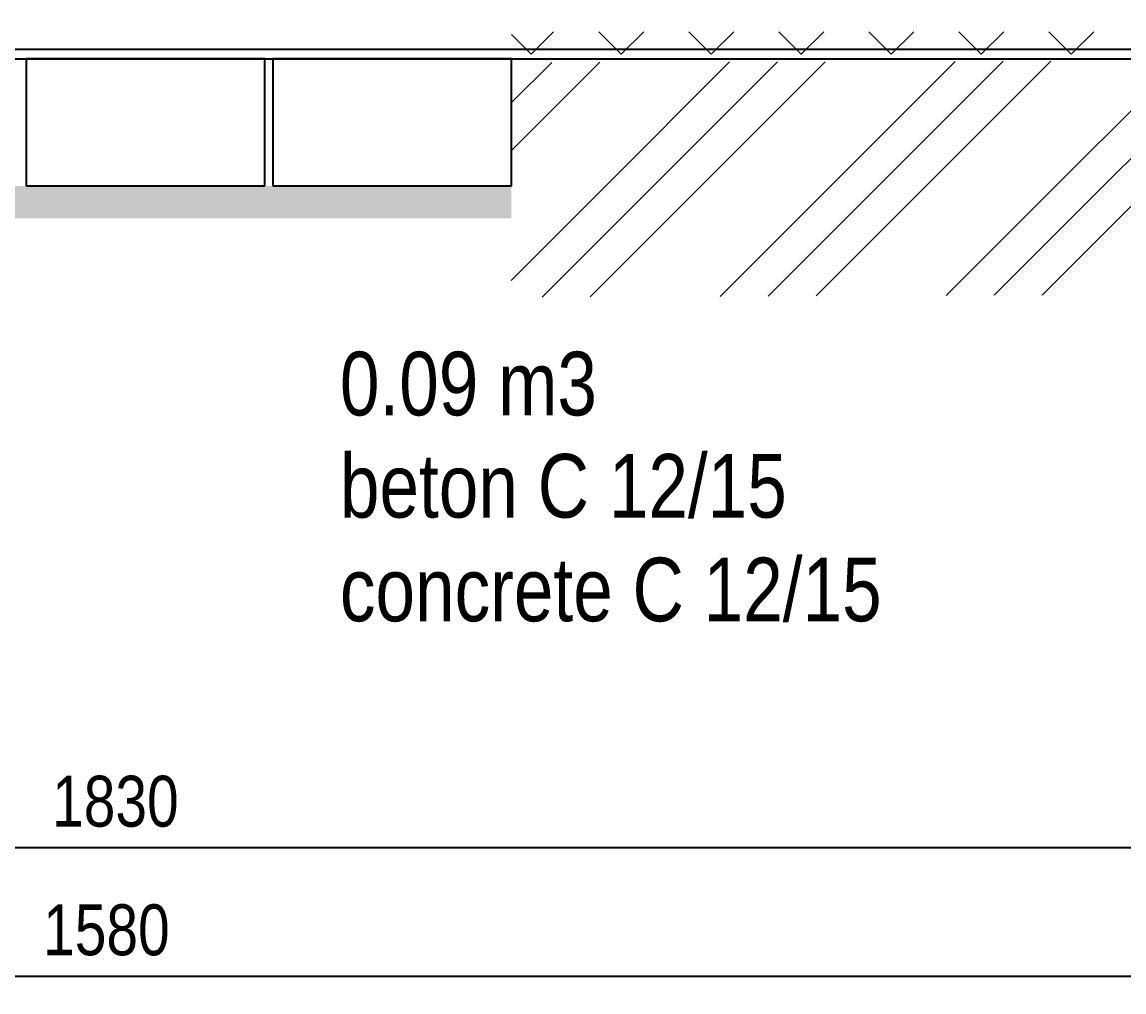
# Model space of a CAD drawing. Header units: millimetres. Extents: x 11758 to 17968, y 3782 to 8272.
# Drawn here: x 13157 to 13849, y 6122 to 6731 of the extents above; entities that cross this region are included whole.
import ezdxf

# ---------------------------------------------------------------- set-up
doc = ezdxf.new("R2010")
doc.units = ezdxf.units.MM
doc.header["$LTSCALE"] = 0.1
doc.layers.add('SRAFY', color=251, linetype='Continuous', lineweight=13)
doc.styles.add('SEACAD_Arial', font='arial.ttf', dxfattribs={"width": 0.8})
doc.dimstyles.new('ISO-25', dxfattribs={"dimtxt": 1.6, "dimasz": 2, "dimexe": 0.5, "dimexo": 1.5, "dimtad": 1, "dimdec": 0, "dimtxsty": 'SEACAD_Arial', "dimcen": 2, "dimadec": 0, "dimazin": 0, "dimtfac": 1, "dimtdec": 0, "dimtmove": 0, "dimatfit": 3, "dimfxl": 1, "dimarcsym": 0})

# ---------------------------------------------------------------- blocks, each defined once
blk = doc.blocks.new('*D4')
at = {"color": 0, "lineweight": -2, "transparency": 16777216}
for p, q in [((12300.24, 6521.37), (12300.24, 6202.46)), ((14130.67, 6493.61), (14130.67, 6202.46)), ((12340.24, 6212.46), (14090.67, 6212.46))]:
    blk.add_line(p, q, dxfattribs=at)
at = {"color": 0, "transparency": 16777216}
for points in [[(12340.24, 6219.13), (12340.24, 6205.8), (12300.24, 6212.46)], [(14090.67, 6219.13), (14090.67, 6205.8), (14130.67, 6212.46)]]:
    blk.add_solid(points, dxfattribs=at)
at = {"layer": 'Defpoints', "color": 0, "transparency": 16777216}
for p in [(12300.24, 6551.37), (14130.67, 6523.61), (14130.67, 6212.46)]:
    blk.add_point(p, dxfattribs=at)
at = {"color": 0, "transparency": 16777216, "insert": (13215.46, 6241.31), "char_height": 32, "attachment_point": 5, "style": 'SEACAD_Arial'}
blk.add_mtext('1830', dxfattribs=at)
blk = doc.blocks.new('*D9')
at = {"color": 0, "lineweight": -2, "transparency": 16777216}
for p, q in [((13999.8, 6308.16), (13999.8, 6121.63)), ((12419.82, 6257.92), (12419.82, 6121.63)), ((12459.82, 6131.63), (13959.8, 6131.63))]:
    blk.add_line(p, q, dxfattribs=at)
at = {"color": 0, "transparency": 16777216}
for points in [[(12459.82, 6138.3), (12459.82, 6124.97), (12419.82, 6131.63)], [(13959.8, 6138.3), (13959.8, 6124.97), (13999.8, 6131.63)]]:
    blk.add_solid(points, dxfattribs=at)
at = {"layer": 'Defpoints', "color": 0, "transparency": 16777216}
for p in [(13999.8, 6338.16), (12419.82, 6287.92), (13999.8, 6131.63)]:
    blk.add_point(p, dxfattribs=at)
at = {"color": 0, "transparency": 16777216, "insert": (13209.81, 6160.47), "char_height": 32, "attachment_point": 5, "style": 'SEACAD_Arial'}
blk.add_mtext('1580', dxfattribs=at)

msp = doc.modelspace()

# ---------------------------------------------------------------- hatches: boundary and pattern name
at = {"layer": 'SRAFY'}
h = msp.add_hatch(dxfattribs=at)
h.set_pattern_fill('TERACO', color=256, scale=20)
h.set_pattern_definition([(45, (6914.72, 1393.59), (-28.28427, 28.28427), [20, -20]), (135, (6971.29, 1393.59), (-28.28427, -28.28427), [20, -20])])
h.paths.add_polyline_path([(13464.37, 6708.25), (13464.37, 6731.28), (14440.46, 6731.28), (14440.46, 6708.26)])
h = msp.add_hatch(dxfattribs=at)
h.set_pattern_fill('GOST_GROUND', color=256, scale=10)
h.set_pattern_definition([(45, (6450.33, 1393.59), (141.4214, -9e-15), [200]), (45, (6480.33, 1393.59), (141.4214, -9e-15), [200]), (45, (6510.33, 1393.59), (141.4214, -9e-15), [200])])
h.paths.add_polyline_path([(13999.79, 6560.57), (13464.11, 6558.26), (13464.5, 6705.83), (14440.46, 6708.24), (14440.46, 6560.84), (14249.8, 6560.84), (14249.8, 6658.18), (13999.79, 6658.17)])
h = msp.add_hatch(dxfattribs=at)
h.set_pattern_fill('AR-SAND', color=256, scale=0.5)
h.set_pattern_definition([(37.5, (5538.856, 1393.591), (-0.800016, 24.47066), [0, -19.304, 0, -21.59, 0, -20.6375]), (7.5, (5538.856, 1393.59), (22.47616, 35.84126), [0, -10.414, 0, -17.399, 0, -6.6675]), (327.5, (5523.235, 1393.591), (39.54962, 0.07186), [0, -6.35, 0, -22.86, 0, -29.845]), (317.5, (5523.235, 1393.59), (38.17782, 11.14647), [0, -3.175, 0, -14.986, 0, -17.145])])
h.paths.add_polyline_path([(12074.3, 6628.25), (12074.3, 6608.29), (12104.83, 6608.25), (12224.81, 6608.08), (12224.81, 6628.25)])
h.paths.add_polyline_path([(13464.3, 6607.9), (13464.3, 6628.25), (12224.81, 6628.25), (12224.81, 6608.08), (12354.81, 6607.9)])

# ---------------------------------------------------------------- linework, layer by layer
for p, q in [((12232.97, 6714.25), (14227.61, 6714.25)), ((12234.52, 6708.25), (14229.16, 6708.25)), ((13464.3, 6708.25), (14440.46, 6708.25))]:
    msp.add_line(p, q)
at = {"color": 7, "linetype": 'Continuous'}
for p, q in [((13309.3, 6708.25), (13159.3, 6708.25)), ((13159.3, 6708.25), (13159.3, 6628.25)), ((13309.3, 6628.25), (13309.3, 6708.25)), ((13464.3, 6708.25), (13314.3, 6708.25)), ((13314.3, 6708.25), (13314.3, 6628.25)), ((13464.3, 6628.25), (13464.3, 6708.25)), ((13159.3, 6628.25), (13309.3, 6628.25)), ((13314.3, 6628.25), (13464.3, 6628.25))]:
    msp.add_line(p, q, dxfattribs=at)

# ---------------------------------------------------------------- texts
at = {"style": 'SEACAD_Arial', "width": 0.8}
for s, p in [('0.09 m3', (13356.53, 6484.04)), ('beton C 12/15', (13356.53, 6419.78)), ('concrete C 12/15', (13356.53, 6354.61))]:
    msp.add_text(s, height=40, dxfattribs=at).set_placement(p)

# ---------------------------------------------------------------- dimensions: what is measured, and where the dimension line sits
dim = msp.add_linear_dim(base=(14130.67, 6212.46), p1=(12300.24, 6551.37), p2=(14130.67, 6523.61), dimstyle='ISO-25', override={"dimscale": 0, "dimrnd": 10})
dim.commit()
dim.dimension.update_dxf_attribs({"geometry": '*D4', "text_midpoint": (13215.46, 6212.46), "dimtype": 160})
dim = msp.add_linear_dim(base=(13999.8, 6131.63), p1=(12419.82, 6287.92), p2=(13999.8, 6338.16), dimstyle='ISO-25', override={"dimscale": 0, "dimrnd": 10})
dim.commit()
dim.dimension.update_dxf_attribs({"geometry": '*D9', "text_midpoint": (13209.81, 6160.47)})

doc.saveas('drawing.dxf')
